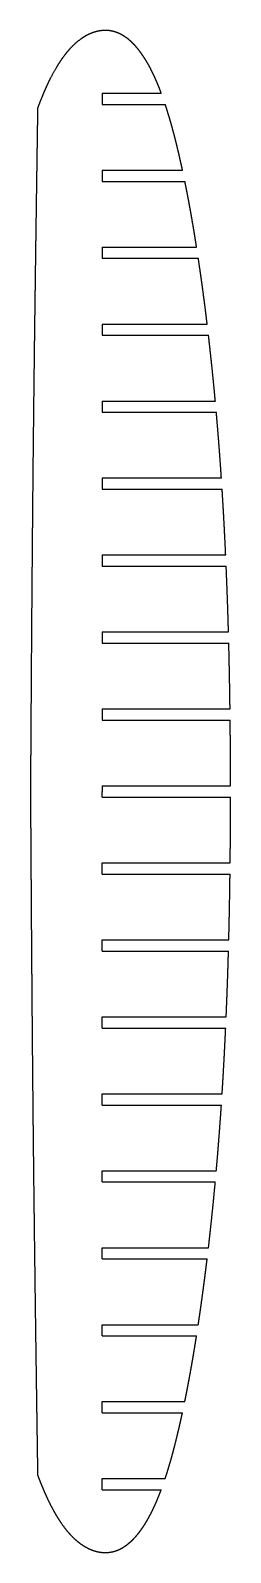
# Model space of a CAD drawing. Header units: metres. Extents: x 2 to 70, y -257 to 257.
import ezdxf

# ---------------------------------------------------------------- set-up
doc = ezdxf.new("R2010")
doc.units = ezdxf.units.M

msp = doc.modelspace()

# ---------------------------------------------------------------- linework, layer by layer
for p, q in [((26.37, 235.9, 795), (46.34, 235.9, 795)), ((26.37, 232.1, 795), (47.68, 232.1, 795)), ((26.37, 209.9, 795), (53.51, 209.9, 795)), ((26.37, 206.1, 795), (54.31, 206.1, 795)), ((26.37, 183.9, 795), (58.27, 183.9, 795)), ((26.37, 180.1, 795), (58.85, 180.1, 795)), ((26.37, 157.9, 795), (61.85, 157.9, 795)), ((26.37, 154.1, 795), (62.3, 154.1, 795)), ((26.37, 131.9, 795), (64.6, 131.9, 795)), ((26.37, 128.1, 795), (64.94, 128.1, 795)), ((26.37, 105.9, 795), (66.65, 105.9, 795)), ((26.37, 102.1, 795), (66.9, 102.1, 795)), ((26.37, 79.9, 795), (68.1, 79.9, 795)), ((26.37, 76.1, 795), (68.27, 76.1, 795)), ((26.37, 53.9, 795), (69.05, 53.9, 795)), ((26.37, 50.1, 795), (69.15, 50.1, 795)), ((26.37, 27.9, 795), (69.57, 27.9, 795)), ((26.37, 24.1, 795), (69.62, 24.1, 795)), ((26.37, 1.9, 795), (69.74, 1.9, 795)), ((26.37, -1.9, 795), (69.74, -1.9, 795)), ((26.37, -24.1, 795), (69.62, -24.1, 795)), ((26.37, -27.9, 795), (69.57, -27.9, 795)), ((26.37, -50.1, 795), (69.15, -50.1, 795)), ((26.37, -53.9, 795), (69.05, -53.9, 795)), ((26.37, -76.1, 795), (68.27, -76.1, 795)), ((26.37, -79.9, 795), (68.1, -79.9, 795)), ((26.37, -102.1, 795), (66.9, -102.1, 795)), ((26.37, -105.9, 795), (66.65, -105.9, 795)), ((26.37, -128.1, 795), (64.93, -128.1, 795)), ((26.37, -131.9, 795), (64.59, -131.9, 795)), ((26.37, -154.1, 795), (62.29, -154.1, 795)), ((26.37, -157.9, 795), (61.84, -157.9, 795)), ((26.37, -180.1, 795), (58.84, -180.1, 795)), ((26.37, -183.9, 795), (58.25, -183.9, 795)), ((26.37, -206.1, 795), (54.28, -206.1, 795)), ((26.37, -209.9, 795), (53.49, -209.9, 795)), ((26.37, -232.1, 795), (47.65, -232.1, 795)), ((26.37, -235.9, 795), (46.31, -235.9, 795))]:
    msp.add_line(p, q)
for points, knots in [([(46.34, 235.9, 795), (46.26, 236.12, 795), (46.18, 236.34, 795), (46.09, 236.56, 795), (46.01, 236.78, 795), (45.92, 236.99, 795), (45.84, 237.21, 795), (45.75, 237.43, 795), (45.29, 238.59, 795), (44.9, 239.53, 795), (44.5, 240.47, 795), (44.09, 241.4, 795), (43.65, 242.32, 795), (43.21, 243.23, 795), (42.74, 244.14, 795), (41.85, 245.77, 795), (41.43, 246.51, 795), (40.99, 247.23, 795), (40.54, 247.95, 795), (40.08, 248.66, 795), (39.59, 249.35, 795), (39.08, 250.03, 795), (38.1, 251.25, 795), (37.63, 251.8, 795), (37.15, 252.34, 795), (36.64, 252.85, 795), (36.12, 253.35, 795), (35.57, 253.83, 795), (35.01, 254.28, 795), (33.79, 255.14, 795), (33.14, 255.56, 795), (32.46, 255.93, 795), (31.75, 256.26, 795), (31.03, 256.53, 795), (30.28, 256.75, 795), (29.53, 256.9, 795), (28.15, 257.07, 795), (27.53, 257.1, 795), (26.92, 257.1, 795), (26.3, 257.05, 795), (25.69, 256.97, 795), (25.08, 256.86, 795), (24.49, 256.71, 795), (23.74, 256.48, 795), (23.58, 256.43, 795), (23.42, 256.38, 795), (23.26, 256.33, 795), (23.11, 256.27, 795), (22.95, 256.21, 795), (22.8, 256.15, 795), (22.11, 255.88, 795), (21.59, 255.64, 795), (21.08, 255.38, 795), (20.58, 255.11, 795), (20.09, 254.81, 795), (19.61, 254.5, 795), (19.15, 254.17, 795), (17.24, 252.73, 795), (15.91, 251.49, 795), (14.69, 250.14, 795), (13.55, 248.72, 795), (12.5, 247.23, 795), (11.52, 245.7, 795), (10.6, 244.14, 795), (8.97, 241.14, 795), (8.24, 239.71, 795), (7.56, 238.27, 795), (6.9, 236.81, 795), (6.28, 235.33, 795), (5.68, 233.85, 795), (5.11, 232.35, 795), (4.55, 230.85, 795)], [0, 0, 0, 0, 0, 0, 0, 0, 0, 0.028171, 0.028171, 0.028171, 0.028171, 0.028171, 0.028171, 0.028171, 0.150474, 0.150474, 0.150474, 0.150474, 0.150474, 0.150474, 0.150474, 0.25224, 0.25224, 0.25224, 0.25224, 0.25224, 0.25224, 0.25224, 0.339162, 0.339162, 0.339162, 0.339162, 0.339162, 0.339162, 0.339162, 0.431869, 0.431869, 0.431869, 0.431869, 0.431869, 0.431869, 0.431869, 0.505846, 0.505846, 0.505846, 0.505846, 0.505846, 0.505846, 0.505846, 0.525779, 0.525779, 0.525779, 0.525779, 0.525779, 0.525779, 0.525779, 0.593643, 0.593643, 0.593643, 0.593643, 0.593643, 0.593643, 0.593643, 0.809675, 0.809675, 0.809675, 0.809675, 0.809675, 0.809675, 0.809675, 1, 1, 1, 1, 1, 1, 1, 1, 1]), ([(53.51, 209.9, 795), (53.32, 210.8, 795), (53.12, 211.71, 795), (52.92, 212.61, 795), (52.72, 213.51, 795), (52.51, 214.41, 795), (52.3, 215.31, 795), (52.09, 216.21, 795), (51.54, 218.49, 795), (51.2, 219.87, 795), (50.85, 221.25, 795), (50.49, 222.63, 795), (50.12, 224, 795), (49.74, 225.37, 795), (49.35, 226.73, 795), (48.78, 228.61, 795), (48.63, 229.13, 795), (48.47, 229.64, 795), (48.31, 230.14, 795), (48.16, 230.64, 795), (48, 231.13, 795), (47.84, 231.62, 795), (47.68, 232.1, 795)], [0, 0, 0, 0, 0, 0, 0, 0, 0, 0.319911, 0.319911, 0.319911, 0.319911, 0.319911, 0.319911, 0.319911, 0.811569, 0.811569, 0.811569, 0.811569, 0.811569, 0.811569, 0.811569, 1, 1, 1, 1, 1, 1, 1, 1, 1]), ([(4.55, 230.85, 795), (4.55, 230.85, 795), (4.55, 230.85, 795), (4.55, 230.85, 795), (4.55, 230.85, 795), (4.55, 230.85, 795), (4.55, 230.85, 795), (4.55, 230.85, 795), (4.55, 230.85, 795), (4.55, 230.85, 795), (4.55, 230.84, 795), (4.55, 230.84, 795), (4.55, 230.84, 795), (4.55, 230.83, 795), (4.55, 230.82, 795), (4.55, 230.8, 795), (4.55, 230.79, 795), (4.55, 230.78, 795), (4.55, 230.76, 795), (4.55, 230.74, 795), (4.55, 230.72, 795), (4.55, 230.69, 795), (4.55, 230.64, 795), (4.55, 230.62, 795), (4.55, 230.6, 795), (4.55, 230.58, 795), (4.55, 230.55, 795), (4.55, 230.53, 795), (4.55, 230.5, 795), (4.55, 230.43, 795), (4.54, 230.38, 795), (4.54, 230.33, 795), (4.54, 230.28, 795), (4.54, 230.22, 795), (4.54, 230.16, 795), (4.54, 230.09, 795), (4.54, 229.94, 795), (4.54, 229.86, 795), (4.54, 229.77, 795), (4.53, 229.67, 795), (4.53, 229.57, 795), (4.53, 229.46, 795), (4.53, 229.35, 795), (4.53, 229.01, 795), (4.52, 228.79, 795), (4.52, 228.57, 795), (4.52, 228.36, 795), (4.51, 228.14, 795), (4.51, 227.92, 795), (4.51, 227.71, 795), (4.5, 227.13, 795), (4.49, 226.77, 795), (4.49, 226.41, 795), (4.48, 226.05, 795), (4.48, 225.69, 795), (4.47, 225.33, 795), (4.47, 224.97, 795), (4.45, 223.85, 795), (4.44, 223.08, 795), (4.43, 222.32, 795), (4.42, 221.55, 795), (4.41, 220.79, 795), (4.39, 220.02, 795), (4.38, 219.25, 795), (4.36, 217.97, 795), (4.36, 217.44, 795), (4.35, 216.89, 795), (4.34, 216.33, 795), (4.33, 215.74, 795), (4.32, 215.14, 795), (4.31, 214.52, 795), (4.3, 213.55, 795), (4.3, 213.22, 795), (4.29, 212.88, 795), (4.29, 212.55, 795), (4.28, 212.22, 795), (4.28, 211.88, 795), (4.27, 211.55, 795), (4.26, 210.8, 795), (4.25, 210.39, 795), (4.25, 209.96, 795), (4.24, 209.54, 795), (4.24, 209.1, 795), (4.23, 208.66, 795), (4.22, 208.21, 795), (4.18, 205.55, 795), (4.15, 203.34, 795), (4.12, 201.13, 795), (4.09, 198.92, 795), (4.06, 196.71, 795), (4.03, 194.5, 795), (3.99, 192.29, 795), (3.89, 184.86, 795), (3.82, 179.65, 795), (3.75, 174.43, 795), (3.68, 169.22, 795), (3.61, 164, 795), (3.54, 158.79, 795), (3.47, 153.57, 795), (3.36, 144.26, 795), (3.31, 140.17, 795), (3.26, 136.07, 795), (3.21, 131.97, 795), (3.17, 127.88, 795), (3.12, 123.78, 795), (3.08, 119.68, 795), (2.99, 111.49, 795), (2.95, 107.39, 795), (2.91, 103.29, 795), (2.87, 99.19, 795), (2.83, 95.09, 795), (2.79, 90.99, 795), (2.76, 86.89, 795), (2.7, 79.62, 795), (2.67, 76.45, 795), (2.64, 73.29, 795), (2.62, 70.12, 795), (2.59, 66.95, 795), (2.57, 63.78, 795), (2.54, 60.61, 795), (2.5, 54.71, 795), (2.48, 51.98, 795), (2.46, 49.24, 795), (2.44, 46.51, 795), (2.42, 43.78, 795), (2.4, 41.05, 795), (2.39, 38.32, 795), (2.35, 33.73, 795), (2.34, 31.87, 795), (2.33, 30.01, 795), (2.32, 28.15, 795), (2.31, 26.3, 795), (2.29, 24.44, 795), (2.28, 22.58, 795), (2.27, 19.99, 795), (2.26, 19.28, 795), (2.26, 18.6, 795), (2.25, 17.92, 795), (2.25, 17.27, 795), (2.24, 16.64, 795), (2.24, 16.02, 795), (2.23, 14.85, 795), (2.23, 14.27, 795), (2.23, 13.69, 795), (2.22, 13.11, 795), (2.22, 12.54, 795), (2.21, 11.96, 795), (2.21, 11.38, 795), (2.2, 10.13, 795), (2.2, 9.47, 795), (2.19, 8.8, 795), (2.19, 8.13, 795), (2.19, 7.46, 795), (2.18, 6.79, 795), (2.18, 6.12, 795), (2.17, 5.11, 795), (2.17, 4.77, 795), (2.17, 4.43, 795), (2.16, 4.09, 795), (2.16, 3.74, 795), (2.16, 3.4, 795), (2.16, 3.06, 795), (2.15, 2.53, 795), (2.15, 2.35, 795), (2.15, 2.18, 795), (2.15, 2.03, 795), (2.15, 1.88, 795), (2.15, 1.73, 795), (2.15, 1.6, 795), (2.15, 1.35, 795), (2.15, 1.23, 795), (2.15, 1.12, 795), (2.14, 1.02, 795), (2.14, 0.93, 795), (2.14, 0.84, 795), (2.14, 0.76, 795), (2.14, 0.65, 795), (2.14, 0.61, 795), (2.14, 0.58, 795), (2.14, 0.54, 795), (2.14, 0.51, 795), (2.14, 0.48, 795), (2.14, 0.45, 795), (2.14, 0.38, 795), (2.14, 0.34, 795), (2.14, 0.3, 795), (2.14, 0.27, 795), (2.14, 0.23, 795), (2.14, 0.2, 795), (2.14, 0.18, 795), (2.14, 0.13, 795), (2.14, 0.11, 795), (2.14, 0.09, 795), (2.14, 0.08, 795), (2.14, 0.06, 795), (2.14, 0.05, 795), (2.14, 0.04, 795), (2.14, 0.02, 795), (2.14, 0.02, 795), (2.14, 0.01, 795), (2.14, 0.01, 795), (2.14, 0, 795), (2.14, 0, 795), (2.14, 0, 795), (2.14, 0, 795), (2.14, 0, 795), (2.14, 0, 795), (2.14, 0, 795), (2.14, 0, 795), (2.14, 0, 795), (2.14, -0.01, 795), (2.14, -0.02, 795), (2.14, -0.03, 795), (2.14, -0.03, 795), (2.14, -0.05, 795), (2.14, -0.06, 795), (2.14, -0.08, 795), (2.14, -0.1, 795), (2.14, -0.14, 795), (2.14, -0.17, 795), (2.14, -0.2, 795), (2.14, -0.23, 795), (2.14, -0.27, 795), (2.14, -0.32, 795), (2.14, -0.37, 795), (2.14, -0.46, 795), (2.14, -0.51, 795), (2.14, -0.57, 795), (2.14, -0.62, 795), (2.14, -0.68, 795), (2.14, -0.75, 795), (2.14, -0.82, 795), (2.14, -0.97, 795), (2.14, -1.05, 795), (2.15, -1.13, 795), (2.15, -1.22, 795), (2.15, -1.32, 795), (2.15, -1.42, 795), (2.15, -1.52, 795), (2.15, -1.85, 795), (2.15, -2.07, 795), (2.15, -2.28, 795), (2.15, -2.5, 795), (2.16, -2.72, 795), (2.16, -2.93, 795), (2.16, -3.15, 795), (2.16, -3.73, 795), (2.16, -4.09, 795), (2.17, -4.45, 795), (2.17, -4.81, 795), (2.17, -5.17, 795), (2.17, -5.53, 795), (2.18, -5.89, 795), (2.18, -7.02, 795), (2.19, -7.79, 795), (2.19, -8.55, 795), (2.2, -9.32, 795), (2.2, -10.09, 795), (2.21, -10.85, 795), (2.21, -11.62, 795), (2.22, -12.91, 795), (2.22, -13.44, 795), (2.23, -13.99, 795), (2.23, -14.56, 795), (2.23, -15.14, 795), (2.24, -15.74, 795), (2.24, -16.36, 795), (2.25, -17.33, 795), (2.25, -17.67, 795), (2.25, -18, 795), (2.26, -18.34, 795), (2.26, -18.67, 795), (2.26, -19.01, 795), (2.26, -19.35, 795), (2.27, -20.09, 795), (2.27, -20.51, 795), (2.27, -20.93, 795), (2.27, -21.36, 795), (2.28, -21.8, 795), (2.28, -22.24, 795), (2.28, -22.68, 795), (2.3, -25.27, 795), (2.31, -27.39, 795), (2.33, -29.52, 795), (2.34, -31.65, 795), (2.35, -33.78, 795), (2.37, -35.91, 795), (2.38, -38.04, 795), (2.43, -45.47, 795), (2.47, -50.78, 795), (2.51, -56.09, 795), (2.55, -61.4, 795), (2.59, -66.71, 795), (2.63, -72.01, 795), (2.68, -77.32, 795), (2.76, -86.73, 795), (2.79, -90.83, 795), (2.83, -94.93, 795), (2.87, -99.03, 795), (2.91, -103.12, 795), (2.95, -107.22, 795), (2.99, -111.32, 795), (3.07, -119.52, 795), (3.12, -123.61, 795), (3.16, -127.71, 795), (3.21, -131.81, 795), (3.26, -135.91, 795), (3.31, -140, 795), (3.36, -144.1, 795), (3.45, -151.36, 795), (3.49, -154.53, 795), (3.53, -157.69, 795), (3.57, -160.86, 795), (3.61, -164.03, 795), (3.65, -167.19, 795), (3.69, -170.36, 795), (3.77, -176.25, 795), (3.81, -178.97, 795), (3.85, -181.7, 795), (3.88, -184.43, 795), (3.92, -187.16, 795), (3.96, -189.88, 795), (4, -192.61, 795), (4.06, -197.19, 795), (4.09, -199.05, 795), (4.12, -200.9, 795), (4.14, -202.75, 795), (4.17, -204.61, 795), (4.2, -206.46, 795), (4.22, -208.32, 795), (4.26, -210.9, 795), (4.27, -211.61, 795), (4.28, -212.29, 795), (4.29, -212.96, 795), (4.3, -213.61, 795), (4.31, -214.25, 795), (4.32, -214.86, 795), (4.34, -216.03, 795), (4.34, -216.61, 795), (4.35, -217.19, 795), (4.36, -217.76, 795), (4.37, -218.34, 795), (4.38, -218.92, 795), (4.39, -219.5, 795), (4.4, -220.74, 795), (4.41, -221.41, 795), (4.42, -222.07, 795), (4.43, -222.74, 795), (4.44, -223.41, 795), (4.45, -224.08, 795), (4.46, -224.74, 795), (4.48, -225.75, 795), (4.48, -226.09, 795), (4.49, -226.43, 795), (4.49, -226.77, 795), (4.5, -227.12, 795), (4.5, -227.46, 795), (4.51, -227.8, 795), (4.52, -228.33, 795), (4.52, -228.5, 795), (4.52, -228.67, 795), (4.52, -228.83, 795), (4.52, -228.98, 795), (4.53, -229.12, 795), (4.53, -229.26, 795), (4.53, -229.5, 795), (4.53, -229.62, 795), (4.54, -229.73, 795), (4.54, -229.83, 795), (4.54, -229.93, 795), (4.54, -230.01, 795), (4.54, -230.1, 795), (4.54, -230.21, 795), (4.54, -230.24, 795), (4.54, -230.28, 795), (4.54, -230.31, 795), (4.54, -230.34, 795), (4.54, -230.37, 795), (4.55, -230.4, 795), (4.55, -230.47, 795), (4.55, -230.51, 795), (4.55, -230.55, 795), (4.55, -230.59, 795), (4.55, -230.62, 795), (4.55, -230.65, 795), (4.55, -230.67, 795), (4.55, -230.72, 795), (4.55, -230.74, 795), (4.55, -230.76, 795), (4.55, -230.77, 795), (4.55, -230.79, 795), (4.55, -230.8, 795), (4.55, -230.81, 795), (4.55, -230.82, 795), (4.55, -230.83, 795), (4.55, -230.83, 795), (4.55, -230.84, 795), (4.55, -230.84, 795), (4.55, -230.84, 795), (4.55, -230.85, 795), (4.55, -230.85, 795), (4.55, -230.85, 795), (4.55, -230.85, 795), (4.55, -230.85, 795), (4.55, -230.85, 795), (4.55, -230.85, 795), (4.55, -230.85, 795), (4.55, -230.85, 795)], [0, 0, 0, 0, 0, 0, 0, 0, 0, 0.002268, 0.002268, 0.002268, 0.002268, 0.002268, 0.002268, 0.002268, 0.004638, 0.004638, 0.004638, 0.004638, 0.004638, 0.004638, 0.004638, 0.007245, 0.007245, 0.007245, 0.007245, 0.007245, 0.007245, 0.007245, 0.008903, 0.008903, 0.008903, 0.008903, 0.008903, 0.008903, 0.008903, 0.011273, 0.011273, 0.011273, 0.011273, 0.011273, 0.011273, 0.011273, 0.013879, 0.013879, 0.013879, 0.013879, 0.013879, 0.013879, 0.013879, 0.018486, 0.018486, 0.018486, 0.018486, 0.018486, 0.018486, 0.018486, 0.026122, 0.026122, 0.026122, 0.026122, 0.026122, 0.026122, 0.026122, 0.042371, 0.042371, 0.042371, 0.042371, 0.042371, 0.042371, 0.042371, 0.053312, 0.053312, 0.053312, 0.053312, 0.053312, 0.053312, 0.053312, 0.05906, 0.05906, 0.05906, 0.05906, 0.05906, 0.05906, 0.05906, 0.066096, 0.066096, 0.066096, 0.066096, 0.066096, 0.066096, 0.066096, 0.100422, 0.100422, 0.100422, 0.100422, 0.100422, 0.100422, 0.100422, 0.1814, 0.1814, 0.1814, 0.1814, 0.1814, 0.1814, 0.1814, 0.24501, 0.24501, 0.24501, 0.24501, 0.24501, 0.24501, 0.24501, 0.308664, 0.308664, 0.308664, 0.308664, 0.308664, 0.308664, 0.308664, 0.357875, 0.357875, 0.357875, 0.357875, 0.357875, 0.357875, 0.357875, 0.400288, 0.400288, 0.400288, 0.400288, 0.400288, 0.400288, 0.400288, 0.429146, 0.429146, 0.429146, 0.429146, 0.429146, 0.429146, 0.429146, 0.44044, 0.44044, 0.44044, 0.44044, 0.44044, 0.44044, 0.44044, 0.451355, 0.451355, 0.451355, 0.451355, 0.451355, 0.451355, 0.451355, 0.463983, 0.463983, 0.463983, 0.463983, 0.463983, 0.463983, 0.463983, 0.470447, 0.470447, 0.470447, 0.470447, 0.470447, 0.470447, 0.470447, 0.474003, 0.474003, 0.474003, 0.474003, 0.474003, 0.474003, 0.474003, 0.47756, 0.47756, 0.47756, 0.47756, 0.47756, 0.47756, 0.47756, 0.479338, 0.479338, 0.479338, 0.479338, 0.479338, 0.479338, 0.479338, 0.482302, 0.482302, 0.482302, 0.482302, 0.482302, 0.482302, 0.482302, 0.485265, 0.485265, 0.485265, 0.485265, 0.485265, 0.485265, 0.485265, 0.488422, 0.488422, 0.488422, 0.488422, 0.488422, 0.488422, 0.488422, 0.491425, 0.491425, 0.491425, 0.491425, 0.491425, 0.491425, 0.491425, 0.494396, 0.494396, 0.494396, 0.494396, 0.494396, 0.494396, 0.494396, 0.497367, 0.497367, 0.497367, 0.497367, 0.497367, 0.497367, 0.497367, 0.499843, 0.499843, 0.499843, 0.499843, 0.499843, 0.499843, 0.499843, 0.502319, 0.502319, 0.502319, 0.502319, 0.502319, 0.502319, 0.502319, 0.507133, 0.507133, 0.507133, 0.507133, 0.507133, 0.507133, 0.507133, 0.515112, 0.515112, 0.515112, 0.515112, 0.515112, 0.515112, 0.515112, 0.532091, 0.532091, 0.532091, 0.532091, 0.532091, 0.532091, 0.532091, 0.543524, 0.543524, 0.543524, 0.543524, 0.543524, 0.543524, 0.543524, 0.549531, 0.549531, 0.549531, 0.549531, 0.549531, 0.549531, 0.549531, 0.556883, 0.556883, 0.556883, 0.556883, 0.556883, 0.556883, 0.556883, 0.591347, 0.591347, 0.591347, 0.591347, 0.591347, 0.591347, 0.591347, 0.677317, 0.677317, 0.677317, 0.677317, 0.677317, 0.677317, 0.677317, 0.743691, 0.743691, 0.743691, 0.743691, 0.743691, 0.743691, 0.743691, 0.810047, 0.810047, 0.810047, 0.810047, 0.810047, 0.810047, 0.810047, 0.861311, 0.861311, 0.861311, 0.861311, 0.861311, 0.861311, 0.861311, 0.905473, 0.905473, 0.905473, 0.905473, 0.905473, 0.905473, 0.905473, 0.935514, 0.935514, 0.935514, 0.935514, 0.935514, 0.935514, 0.935514, 0.947271, 0.947271, 0.947271, 0.947271, 0.947271, 0.947271, 0.947271, 0.958633, 0.958633, 0.958633, 0.958633, 0.958633, 0.958633, 0.958633, 0.971778, 0.971778, 0.971778, 0.971778, 0.971778, 0.971778, 0.971778, 0.978506, 0.978506, 0.978506, 0.978506, 0.978506, 0.978506, 0.978506, 0.982208, 0.982208, 0.982208, 0.982208, 0.982208, 0.982208, 0.982208, 0.985911, 0.985911, 0.985911, 0.985911, 0.985911, 0.985911, 0.985911, 0.987762, 0.987762, 0.987762, 0.987762, 0.987762, 0.987762, 0.987762, 0.990847, 0.990847, 0.990847, 0.990847, 0.990847, 0.990847, 0.990847, 0.993932, 0.993932, 0.993932, 0.993932, 0.993932, 0.993932, 0.993932, 0.996091, 0.996091, 0.996091, 0.996091, 0.996091, 0.996091, 0.996091, 1, 1, 1, 1, 1, 1, 1, 1, 1]), ([(58.27, 183.9, 795), (58.11, 184.94, 795), (57.94, 185.97, 795), (57.78, 187.01, 795), (57.61, 188.04, 795), (57.44, 189.07, 795), (57.27, 190.11, 795), (57.09, 191.14, 795), (56.61, 193.92, 795), (56.31, 195.66, 795), (55.99, 197.41, 795), (55.67, 199.15, 795), (55.35, 200.89, 795), (55.01, 202.63, 795), (54.66, 204.36, 795), (54.31, 206.1, 795)], [0, 0, 0, 0, 0, 0, 0, 0, 0, 0.371799, 0.371799, 0.371799, 0.371799, 0.371799, 0.371799, 0.371799, 1, 1, 1, 1, 1, 1, 1, 1, 1]), ([(61.85, 157.9, 795), (61.77, 158.55, 795), (61.69, 159.2, 795), (61.61, 159.85, 795), (61.53, 160.5, 795), (61.45, 161.15, 795), (61.37, 161.8, 795), (61.29, 162.45, 795), (60.94, 165.22, 795), (60.66, 167.35, 795), (60.38, 169.48, 795), (60.09, 171.6, 795), (59.79, 173.73, 795), (59.49, 175.85, 795), (59.17, 177.98, 795), (58.85, 180.1, 795)], [0, 0, 0, 0, 0, 0, 0, 0, 0, 0.233633, 0.233633, 0.233633, 0.233633, 0.233633, 0.233633, 0.233633, 1, 1, 1, 1, 1, 1, 1, 1, 1]), ([(64.6, 131.9, 795), (64.58, 132.11, 795), (64.56, 132.32, 795), (64.54, 132.53, 795), (64.52, 132.74, 795), (64.5, 132.95, 795), (64.48, 133.16, 795), (64.46, 133.37, 795), (64.2, 136.15, 795), (63.95, 138.72, 795), (63.7, 141.28, 795), (63.43, 143.85, 795), (63.16, 146.41, 795), (62.88, 148.98, 795), (62.59, 151.54, 795), (62.3, 154.1, 795)], [0, 0, 0, 0, 0, 0, 0, 0, 0, 0.07563, 0.07563, 0.07563, 0.07563, 0.07563, 0.07563, 0.07563, 1, 1, 1, 1, 1, 1, 1, 1, 1]), ([(66.65, 105.9, 795), (66.5, 108.14, 795), (66.35, 110.37, 795), (66.19, 112.61, 795), (66.02, 114.84, 795), (65.85, 117.08, 795), (65.68, 119.32, 795), (65.49, 121.55, 795), (65.26, 124.32, 795), (65.22, 124.86, 795), (65.17, 125.4, 795), (65.13, 125.94, 795), (65.08, 126.48, 795), (65.03, 127.02, 795), (64.99, 127.56, 795), (64.94, 128.1, 795)], [0, 0, 0, 0, 0, 0, 0, 0, 0, 0.805433, 0.805433, 0.805433, 0.805433, 0.805433, 0.805433, 0.805433, 1, 1, 1, 1, 1, 1, 1, 1, 1]), ([(68.1, 79.9, 795), (68.09, 80.28, 795), (68.07, 80.67, 795), (68.05, 81.05, 795), (68.03, 81.43, 795), (68.01, 81.82, 795), (68, 82.2, 795), (67.98, 82.58, 795), (67.84, 85.36, 795), (67.73, 87.75, 795), (67.6, 90.14, 795), (67.47, 92.54, 795), (67.34, 94.93, 795), (67.19, 97.32, 795), (67.05, 99.71, 795), (66.9, 102.1, 795)], [0, 0, 0, 0, 0, 0, 0, 0, 0, 0.138147, 0.138147, 0.138147, 0.138147, 0.138147, 0.138147, 0.138147, 1, 1, 1, 1, 1, 1, 1, 1, 1]), ([(69.62, -24.1, 795), (69.64, -22.28, 795), (69.66, -20.47, 795), (69.67, -18.65, 795), (69.69, -16.84, 795), (69.7, -15.02, 795), (69.71, -13.21, 795), (69.72, -11.39, 795), (69.73, -8.62, 795), (69.73, -7.66, 795), (69.74, -6.7, 795), (69.74, -5.74, 795), (69.74, -4.78, 795), (69.74, -3.82, 795), (69.74, -2.86, 795), (69.74, -1.9, 795)], [0, 0, 0, 0, 0, 0, 0, 0, 0, 0.654136, 0.654136, 0.654136, 0.654136, 0.654136, 0.654136, 0.654136, 1, 1, 1, 1, 1, 1, 1, 1, 1]), ([(64.93, -128.1, 795), (64.97, -127.73, 795), (65, -127.36, 795), (65.03, -126.99, 795), (65.06, -126.62, 795), (65.1, -126.25, 795), (65.13, -125.88, 795), (65.16, -125.51, 795), (65.4, -122.74, 795), (65.59, -120.33, 795), (65.78, -117.93, 795), (65.97, -115.52, 795), (66.15, -113.12, 795), (66.32, -110.71, 795), (66.49, -108.31, 795), (66.65, -105.9, 795)], [0, 0, 0, 0, 0, 0, 0, 0, 0, 0.133387, 0.133387, 0.133387, 0.133387, 0.133387, 0.133387, 0.133387, 1, 1, 1, 1, 1, 1, 1, 1, 1]), ([(62.29, -154.1, 795), (62.6, -151.37, 795), (62.91, -148.63, 795), (63.21, -145.89, 795), (63.5, -143.15, 795), (63.78, -140.42, 795), (64.05, -137.68, 795), (64.31, -134.93, 795), (64.57, -132.16, 795), (64.57, -132.12, 795), (64.58, -132.08, 795), (64.58, -132.05, 795), (64.58, -132.01, 795), (64.59, -131.97, 795), (64.59, -131.94, 795), (64.59, -131.9, 795)], [0, 0, 0, 0, 0, 0, 0, 0, 0, 0.986821, 0.986821, 0.986821, 0.986821, 0.986821, 0.986821, 0.986821, 1, 1, 1, 1, 1, 1, 1, 1, 1]), ([(58.84, -180.1, 795), (59.02, -178.88, 795), (59.2, -177.65, 795), (59.38, -176.43, 795), (59.56, -175.2, 795), (59.73, -173.98, 795), (59.91, -172.75, 795), (60.08, -171.53, 795), (60.45, -168.75, 795), (60.66, -167.21, 795), (60.87, -165.66, 795), (61.07, -164.11, 795), (61.27, -162.55, 795), (61.46, -161, 795), (61.65, -159.45, 795), (61.84, -157.9, 795)], [0, 0, 0, 0, 0, 0, 0, 0, 0, 0.441776, 0.441776, 0.441776, 0.441776, 0.441776, 0.441776, 0.441776, 1, 1, 1, 1, 1, 1, 1, 1, 1]), ([(54.28, -206.1, 795), (54.52, -204.95, 795), (54.75, -203.8, 795), (54.98, -202.66, 795), (55.2, -201.51, 795), (55.42, -200.36, 795), (55.63, -199.21, 795), (55.85, -198.05, 795), (56.35, -195.28, 795), (56.64, -193.66, 795), (56.92, -192.03, 795), (57.2, -190.41, 795), (57.47, -188.78, 795), (57.73, -187.16, 795), (58, -185.53, 795), (58.25, -183.9, 795)], [0, 0, 0, 0, 0, 0, 0, 0, 0, 0.415304, 0.415304, 0.415304, 0.415304, 0.415304, 0.415304, 0.415304, 1, 1, 1, 1, 1, 1, 1, 1, 1]), ([(47.65, -232.1, 795), (47.66, -232.07, 795), (47.67, -232.04, 795), (47.68, -232.01, 795), (47.69, -231.98, 795), (47.7, -231.96, 795), (47.7, -231.93, 795), (47.71, -231.9, 795), (48.25, -230.27, 795), (48.76, -228.67, 795), (49.24, -227.05, 795), (49.7, -225.43, 795), (50.15, -223.81, 795), (50.58, -222.18, 795), (51, -220.55, 795), (51.68, -217.8, 795), (51.96, -216.67, 795), (52.22, -215.55, 795), (52.49, -214.42, 795), (52.74, -213.29, 795), (53, -212.16, 795), (53.24, -211.03, 795), (53.49, -209.9, 795)], [0, 0, 0, 0, 0, 0, 0, 0, 0, 0.010558, 0.010558, 0.010558, 0.010558, 0.010558, 0.010558, 0.010558, 0.596908, 0.596908, 0.596908, 0.596908, 0.596908, 0.596908, 0.596908, 1, 1, 1, 1, 1, 1, 1, 1, 1]), ([(4.55, -230.85, 795), (4.98, -232.02, 795), (5.42, -233.18, 795), (5.88, -234.33, 795), (6.35, -235.48, 795), (6.84, -236.62, 795), (7.34, -237.75, 795), (7.87, -238.88, 795), (8.88, -240.94, 795), (9.36, -241.88, 795), (9.86, -242.82, 795), (10.37, -243.74, 795), (10.91, -244.66, 795), (11.47, -245.56, 795), (12.05, -246.44, 795), (13.45, -248.46, 795), (14.3, -249.58, 795), (15.2, -250.66, 795), (16.15, -251.7, 795), (17.16, -252.68, 795), (18.24, -253.59, 795), (19.39, -254.4, 795), (20.84, -255.24, 795), (21.08, -255.37, 795), (21.32, -255.49, 795), (21.56, -255.61, 795), (21.8, -255.73, 795), (22.04, -255.84, 795), (22.28, -255.95, 795), (22.76, -256.15, 795), (23.01, -256.24, 795), (23.25, -256.33, 795), (23.5, -256.41, 795), (23.75, -256.49, 795), (24, -256.57, 795), (24.25, -256.64, 795), (25.03, -256.83, 795), (25.56, -256.94, 795), (26.1, -257.02, 795), (26.65, -257.08, 795), (27.19, -257.1, 795), (27.74, -257.09, 795), (28.28, -257.05, 795), (29.47, -256.9, 795), (30.11, -256.77, 795), (30.74, -256.6, 795), (31.36, -256.39, 795), (31.97, -256.14, 795), (32.56, -255.85, 795), (33.13, -255.53, 795), (34.08, -254.92, 795), (34.48, -254.66, 795), (34.86, -254.37, 795), (35.23, -254.08, 795), (35.6, -253.77, 795), (35.95, -253.46, 795), (36.3, -253.13, 795), (37.26, -252.18, 795), (37.86, -251.53, 795), (38.43, -250.86, 795), (38.98, -250.16, 795), (39.5, -249.45, 795), (40, -248.73, 795), (40.48, -247.99, 795), (41.56, -246.24, 795), (42.15, -245.22, 795), (42.7, -244.19, 795), (43.23, -243.14, 795), (43.74, -242.08, 795), (44.23, -241.02, 795), (44.7, -239.94, 795), (45.29, -238.5, 795), (45.44, -238.15, 795), (45.58, -237.78, 795), (45.73, -237.42, 795), (45.87, -237.04, 795), (46.02, -236.67, 795), (46.16, -236.29, 795), (46.31, -235.9, 795)], [0, 0, 0, 0, 0, 0, 0, 0, 0, 0.0170331, 0.0170331, 0.0170331, 0.0170331, 0.0170331, 0.0170331, 0.0170331, 0.0315562, 0.0315562, 0.0315562, 0.0315562, 0.0315562, 0.0315562, 0.0315562, 0.0508309, 0.0508309, 0.0508309, 0.0508309, 0.0508309, 0.0508309, 0.0508309, 0.0545637, 0.0545637, 0.0545637, 0.0545637, 0.0545637, 0.0545637, 0.0545637, 0.0582631, 0.0582631, 0.0582631, 0.0582631, 0.0582631, 0.0582631, 0.0582631, 0.0659698, 0.0659698, 0.0659698, 0.0659698, 0.0659698, 0.0659698, 0.0659698, 0.0752334, 0.0752334, 0.0752334, 0.0752334, 0.0752334, 0.0752334, 0.0752334, 0.0819631, 0.0819631, 0.0819631, 0.0819631, 0.0819631, 0.0819631, 0.0819631, 0.0944513, 0.0944513, 0.0944513, 0.0944513, 0.0944513, 0.0944513, 0.0944513, 0.1110735, 0.1110735, 0.1110735, 0.1110735, 0.1110735, 0.1110735, 0.1110735, 0.1164872, 0.1164872, 0.1164872, 0.1164872, 0.1164872, 0.1164872, 0.1164872, 0.1164872, 0.1164872])]:
    msp.add_open_spline(points, degree=8, knots=knots)
for points, degree in [([(26.37, 235.9, 795), (26.37, 232.1, 795)], 1), ([(26.37, 209.9, 795), (26.37, 206.1, 795)], 1), ([(26.37, 183.9, 795), (26.37, 180.1, 795)], 1), ([(26.37, 157.9, 795), (26.37, 154.1, 795)], 1), ([(26.37, 131.9, 795), (26.37, 128.1, 795)], 1), ([(26.37, 105.9, 795), (26.37, 102.1, 795)], 1), ([(26.37, 79.9, 795), (26.37, 76.1, 795)], 1), ([(69.05, 53.9, 795), (68.97, 56.68, 795), (68.89, 59.45, 795), (68.8, 62.23, 795), (68.71, 65, 795), (68.61, 67.78, 795), (68.5, 70.55, 795), (68.39, 73.33, 795), (68.27, 76.1, 795)], 8), ([(26.37, 53.9, 795), (26.37, 50.1, 795)], 1), ([(69.57, 27.9, 795), (69.54, 30.68, 795), (69.5, 33.45, 795), (69.45, 36.23, 795), (69.4, 39, 795), (69.35, 41.78, 795), (69.29, 44.55, 795), (69.22, 47.33, 795), (69.15, 50.1, 795)], 8), ([(26.37, 27.9, 795), (26.37, 24.1, 795)], 1), ([(69.74, 1.9, 795), (69.74, 4.68, 795), (69.74, 7.45, 795), (69.73, 10.23, 795), (69.71, 13, 795), (69.7, 15.78, 795), (69.67, 18.55, 795), (69.65, 21.33, 795), (69.62, 24.1, 795)], 8), ([(26.37, 1.9, 795), (26.37, 0, 795)], 1), ([(26.37, -1.9, 795), (26.37, 0, 795)], 1), ([(26.37, -27.9, 795), (26.37, -24.1, 795)], 1), ([(69.15, -50.1, 795), (69.22, -47.33, 795), (69.29, -44.55, 795), (69.35, -41.78, 795), (69.4, -39, 795), (69.45, -36.23, 795), (69.5, -33.45, 795), (69.54, -30.68, 795), (69.57, -27.9, 795)], 8), ([(26.37, -53.9, 795), (26.37, -50.1, 795)], 1), ([(68.27, -76.1, 795), (68.39, -73.33, 795), (68.5, -70.55, 795), (68.61, -67.78, 795), (68.71, -65, 795), (68.8, -62.23, 795), (68.89, -59.45, 795), (68.97, -56.68, 795), (69.05, -53.9, 795)], 8), ([(26.37, -79.9, 795), (26.37, -76.1, 795)], 1), ([(66.9, -102.1, 795), (67.07, -99.33, 795), (67.24, -96.55, 795), (67.4, -93.78, 795), (67.56, -91, 795), (67.7, -88.23, 795), (67.84, -85.45, 795), (67.98, -82.68, 795), (68.1, -79.9, 795)], 8), ([(26.37, -105.9, 795), (26.37, -102.1, 795)], 1), ([(26.37, -131.9, 795), (26.37, -128.1, 795)], 1), ([(26.37, -157.9, 795), (26.37, -154.1, 795)], 1), ([(26.37, -183.9, 795), (26.37, -180.1, 795)], 1), ([(26.37, -209.9, 795), (26.37, -206.1, 795)], 1), ([(26.37, -235.9, 795), (26.37, -232.1, 795)], 1)]:
    msp.add_open_spline(points, degree=degree)

doc.saveas('drawing.dxf')
